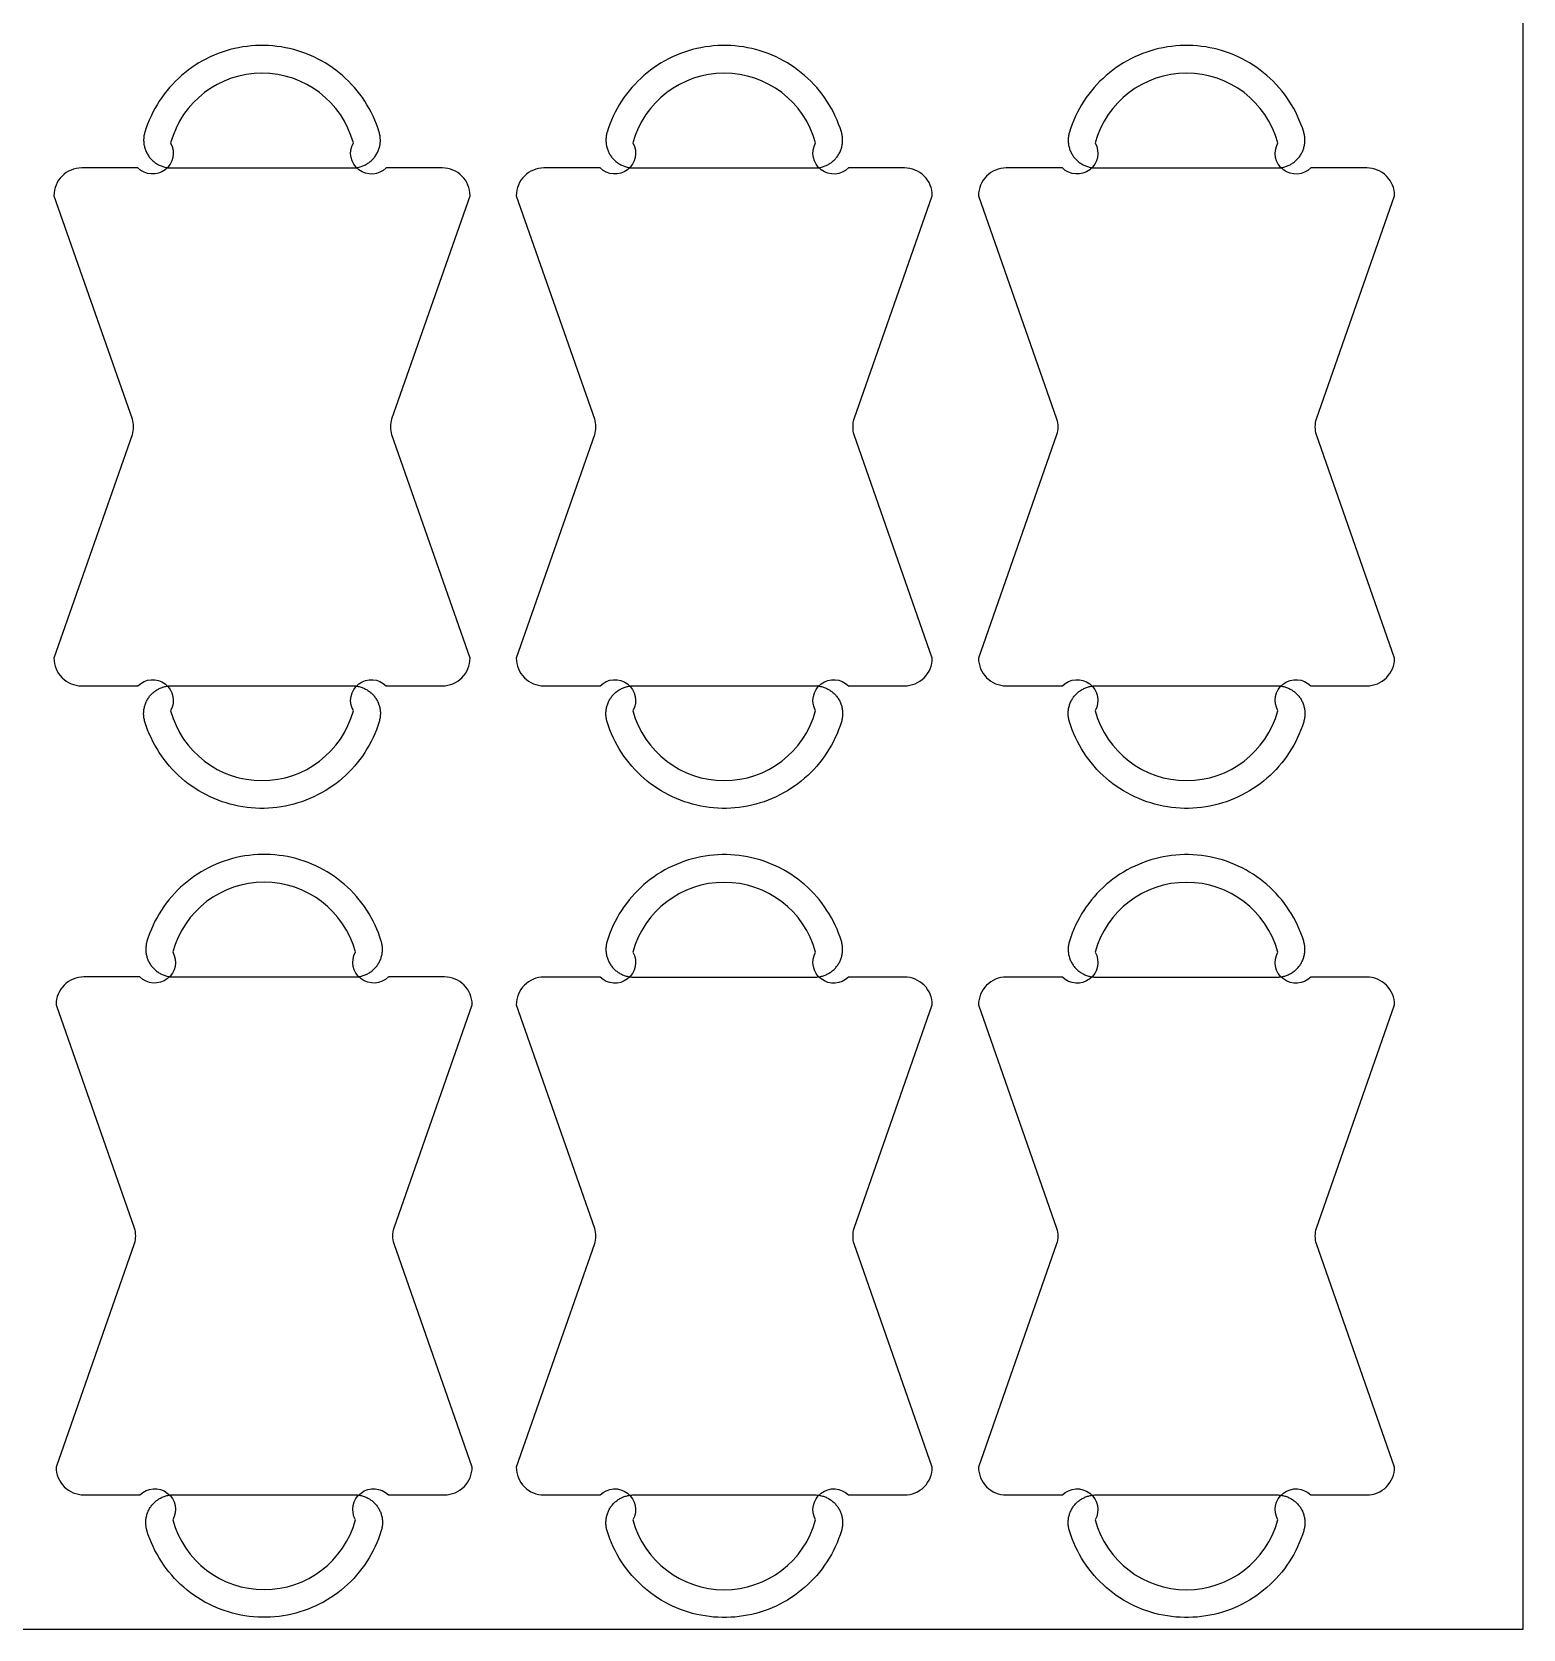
# Model space of a CAD drawing. Extents: x 0 to 2440, y -2 to 1220.
# Drawn here: x 2117.4 to 2440, y 0 to 345.4 of the extents above; entities that cross this region are included whole.
import ezdxf

# ---------------------------------------------------------------- set-up
doc = ezdxf.new("R2010")
doc.units = 0
for name, color, linetype in [('0_SHEET_SPRUCEPLY_2440X122', 1, 'CONTINUOUS'), ('4_ANYTOOL_CUTTHROUGH_OUTSI', 5, 'CONTINUOUS'), ('5_ANYTOOL_HALF_MILL_9MM_IN', 3, 'CONTINUOUS')]:
    doc.layers.add(name, color=color, linetype=linetype)

msp = doc.modelspace()

# ---------------------------------------------------------------- linework, layer by layer
at = {"layer": '0_SHEET_SPRUCEPLY_2440X122'}
msp.add_lwpolyline([(0, 1220), (0, 0), (2440, 0), (2440, 1220)], close=True, dxfattribs=at)
at = {"layer": '4_ANYTOOL_CUTTHROUGH_OUTSI'}
for points in [[(2194.07, 204), (2206.2, 204, 0.414214), (2212.2, 210), (2195.3, 258.28, -0.146089), (2195.3, 261.72), (2212.2, 310, 0.414214), (2206.2, 316), (2194.07, 316, -0.874623), (2186.97, 321.41, 0.763104), (2147.43, 321.41, -0.874623), (2140.34, 316), (2128.2, 316, 0.414214), (2122.2, 310), (2139.1, 261.72, -0.146089), (2139.1, 258.28), (2122.2, 210, 0.414214), (2128.2, 204), (2140.34, 204, -0.874623), (2147.43, 198.59, 0.763104), (2186.97, 198.59, -0.874623)], [(2294.07, 204), (2306.2, 204, 0.414214), (2312.2, 210), (2295.3, 258.28, -0.146089), (2295.3, 261.72), (2312.2, 310, 0.414214), (2306.2, 316), (2294.07, 316, -0.874623), (2286.97, 321.41, 0.763104), (2247.43, 321.41, -0.874623), (2240.34, 316), (2228.2, 316, 0.414214), (2222.2, 310), (2239.1, 261.72, -0.146089), (2239.1, 258.28), (2222.2, 210, 0.414214), (2228.2, 204), (2240.34, 204, -0.874623), (2247.43, 198.59, 0.763104), (2286.97, 198.59, -0.874623)], [(2394.07, 204), (2406.2, 204, 0.414214), (2412.2, 210), (2395.3, 258.28, -0.146089), (2395.3, 261.72), (2412.2, 310, 0.414214), (2406.2, 316), (2394.07, 316, -0.874623), (2386.97, 321.41, 0.763104), (2347.43, 321.41, -0.874623), (2340.34, 316), (2328.2, 316, 0.414214), (2322.2, 310), (2339.1, 261.72, -0.146089), (2339.1, 258.28), (2322.2, 210, 0.414214), (2328.2, 204), (2340.34, 204, -0.874623), (2347.43, 198.59, 0.763104), (2386.97, 198.59, -0.874623)], [(2194.53, 29.03), (2206.66, 29.03, 0.414214), (2212.66, 35.03), (2195.76, 83.32, -0.146089), (2195.76, 86.75), (2212.66, 135.03, 0.414214), (2206.66, 141.03), (2194.53, 141.03, -0.874623), (2187.44, 146.44, 0.763104), (2147.89, 146.44, -0.874623), (2140.8, 141.03), (2128.66, 141.03, 0.414214), (2122.66, 135.03), (2139.56, 86.75, -0.146089), (2139.56, 83.32), (2122.66, 35.03, 0.414214), (2128.66, 29.03), (2140.8, 29.03, -0.874623), (2147.89, 23.62, 0.763104), (2187.44, 23.62, -0.874623)], [(2294.07, 29), (2306.2, 29, 0.414214), (2312.2, 35), (2295.3, 83.28, -0.146089), (2295.3, 86.72), (2312.2, 135, 0.414214), (2306.2, 141), (2294.07, 141, -0.874623), (2286.97, 146.41, 0.763104), (2247.43, 146.41, -0.874623), (2240.34, 141), (2228.2, 141, 0.414214), (2222.2, 135), (2239.1, 86.72, -0.146089), (2239.1, 83.28), (2222.2, 35, 0.414214), (2228.2, 29), (2240.34, 29, -0.874623), (2247.43, 23.59, 0.763104), (2286.97, 23.59, -0.874623)], [(2394.07, 29), (2406.2, 29, 0.414214), (2412.2, 35), (2395.3, 83.28, -0.146089), (2395.3, 86.72), (2412.2, 135, 0.414214), (2406.2, 141), (2394.07, 141, -0.874623), (2386.97, 146.41, 0.763104), (2347.43, 146.41, -0.874623), (2340.34, 141), (2328.2, 141, 0.414214), (2322.2, 135), (2339.1, 86.72, -0.146089), (2339.1, 83.28), (2322.2, 35, 0.414214), (2328.2, 29), (2340.34, 29, -0.874623), (2347.43, 23.59, 0.763104), (2386.97, 23.59, -0.874623)]]:
    msp.add_lwpolyline(points, format="xyb", close=True, dxfattribs=at)
at = {"layer": '5_ANYTOOL_HALF_MILL_9MM_IN'}
for points in [[(2141.86, 323.76), (2141.8, 323.56), (2141.75, 323.36), (2141.71, 323.15), (2141.67, 322.95), (2141.65, 322.74), (2141.62, 322.54), (2141.61, 322.33), (2141.6, 322.12), (2141.6, 321.91), (2141.61, 321.71), (2141.62, 321.5), (2141.64, 321.29), (2141.67, 321.09), (2141.7, 320.88), (2141.75, 320.68), (2141.8, 320.48), (2141.85, 320.28), (2141.91, 320.08), (2141.98, 319.89), (2142.06, 319.69), (2142.14, 319.5), (2142.23, 319.32), (2142.33, 319.13), (2142.43, 318.95), (2142.54, 318.77), (2142.66, 318.6), (2142.78, 318.43), (2142.9, 318.27), (2143.03, 318.11), (2143.17, 317.95), (2143.31, 317.8), (2143.46, 317.65), (2143.61, 317.51), (2143.77, 317.38), (2143.93, 317.25), (2144.1, 317.13), (2144.27, 317.01), (2144.45, 316.9), (2144.62, 316.79), (2144.81, 316.69), (2144.99, 316.6), (2145.18, 316.51), (2145.37, 316.43), (2145.57, 316.36), (2145.76, 316.29), (2145.96, 316.23), (2146.16, 316.18), (2146.36, 316.13), (2146.57, 316.09), (2146.77, 316.06), (2146.98, 316.03), (2147.18, 316.01), (2147.39, 316), (2147.6, 316), (2186.8, 316), (2187.01, 316), (2187.22, 316.01), (2187.43, 316.03), (2187.63, 316.06), (2187.84, 316.09), (2188.04, 316.13), (2188.24, 316.18), (2188.44, 316.23), (2188.64, 316.29), (2188.84, 316.36), (2189.03, 316.43), (2189.22, 316.51), (2189.41, 316.6), (2189.6, 316.69), (2189.78, 316.79), (2189.96, 316.9), (2190.13, 317.01), (2190.3, 317.13), (2190.47, 317.25), (2190.63, 317.38), (2190.79, 317.51), (2190.94, 317.65), (2191.09, 317.8), (2191.23, 317.95), (2191.37, 318.11), (2191.5, 318.27), (2191.63, 318.43), (2191.75, 318.6), (2191.86, 318.77), (2191.97, 318.95), (2192.07, 319.13), (2192.17, 319.32), (2192.26, 319.5), (2192.34, 319.69), (2192.42, 319.89), (2192.49, 320.08), (2192.55, 320.28), (2192.61, 320.48), (2192.66, 320.68), (2192.7, 320.88), (2192.73, 321.09), (2192.76, 321.29), (2192.78, 321.5), (2192.8, 321.71), (2192.8, 321.91), (2192.8, 322.12), (2192.79, 322.33), (2192.78, 322.54), (2192.76, 322.74), (2192.73, 322.95), (2192.69, 323.15), (2192.65, 323.36), (2192.6, 323.56), (2192.54, 323.76), (2192.26, 324.64), (2191.94, 325.5), (2191.59, 326.36), (2191.22, 327.21), (2190.81, 328.04), (2190.38, 328.85), (2189.91, 329.65), (2189.42, 330.44), (2188.91, 331.21), (2188.36, 331.95), (2187.79, 332.68), (2187.2, 333.39), (2186.58, 334.08), (2185.94, 334.74), (2185.27, 335.38), (2184.58, 336), (2183.87, 336.6), (2183.15, 337.17), (2182.4, 337.71), (2181.63, 338.23), (2180.85, 338.72), (2180.05, 339.18), (2179.23, 339.61), (2178.4, 340.02), (2177.55, 340.39), (2176.7, 340.74), (2175.83, 341.06), (2174.95, 341.34), (2174.06, 341.6), (2173.16, 341.82), (2172.26, 342.01), (2171.35, 342.17), (2170.43, 342.3), (2169.51, 342.4), (2168.59, 342.46), (2167.66, 342.5), (2166.74, 342.5), (2165.81, 342.46), (2164.89, 342.4), (2163.97, 342.3), (2163.06, 342.17), (2162.15, 342.01), (2161.24, 341.82), (2160.34, 341.6), (2159.46, 341.34), (2158.58, 341.06), (2157.71, 340.74), (2156.85, 340.39), (2156, 340.02), (2155.17, 339.61), (2154.36, 339.18), (2153.56, 338.72), (2152.77, 338.23), (2152.01, 337.71), (2151.26, 337.17), (2150.53, 336.6), (2149.82, 336), (2149.13, 335.38), (2148.47, 334.74), (2147.82, 334.08), (2147.21, 333.39), (2146.61, 332.68), (2146.04, 331.95), (2145.5, 331.21), (2144.98, 330.44), (2144.49, 329.65), (2144.03, 328.85), (2143.59, 328.04), (2143.19, 327.21), (2142.81, 326.36), (2142.46, 325.5), (2142.15, 324.64)], [(2241.86, 323.76), (2241.8, 323.56), (2241.75, 323.36), (2241.71, 323.15), (2241.67, 322.95), (2241.65, 322.74), (2241.62, 322.54), (2241.61, 322.33), (2241.6, 322.12), (2241.6, 321.91), (2241.61, 321.71), (2241.62, 321.5), (2241.64, 321.29), (2241.67, 321.09), (2241.7, 320.88), (2241.75, 320.68), (2241.8, 320.48), (2241.85, 320.28), (2241.91, 320.08), (2241.98, 319.89), (2242.06, 319.69), (2242.14, 319.5), (2242.23, 319.32), (2242.33, 319.13), (2242.43, 318.95), (2242.54, 318.77), (2242.66, 318.6), (2242.78, 318.43), (2242.9, 318.27), (2243.03, 318.11), (2243.17, 317.95), (2243.31, 317.8), (2243.46, 317.65), (2243.61, 317.51), (2243.77, 317.38), (2243.93, 317.25), (2244.1, 317.13), (2244.27, 317.01), (2244.45, 316.9), (2244.62, 316.79), (2244.81, 316.69), (2244.99, 316.6), (2245.18, 316.51), (2245.37, 316.43), (2245.57, 316.36), (2245.76, 316.29), (2245.96, 316.23), (2246.16, 316.18), (2246.36, 316.13), (2246.57, 316.09), (2246.77, 316.06), (2246.98, 316.03), (2247.18, 316.01), (2247.39, 316), (2247.6, 316), (2286.8, 316), (2287.01, 316), (2287.22, 316.01), (2287.43, 316.03), (2287.63, 316.06), (2287.84, 316.09), (2288.04, 316.13), (2288.24, 316.18), (2288.44, 316.23), (2288.64, 316.29), (2288.84, 316.36), (2289.03, 316.43), (2289.22, 316.51), (2289.41, 316.6), (2289.6, 316.69), (2289.78, 316.79), (2289.96, 316.9), (2290.13, 317.01), (2290.3, 317.13), (2290.47, 317.25), (2290.63, 317.38), (2290.79, 317.51), (2290.94, 317.65), (2291.09, 317.8), (2291.23, 317.95), (2291.37, 318.11), (2291.5, 318.27), (2291.63, 318.43), (2291.75, 318.6), (2291.86, 318.77), (2291.97, 318.95), (2292.07, 319.13), (2292.17, 319.32), (2292.26, 319.5), (2292.34, 319.69), (2292.42, 319.89), (2292.49, 320.08), (2292.55, 320.28), (2292.61, 320.48), (2292.66, 320.68), (2292.7, 320.88), (2292.73, 321.09), (2292.76, 321.29), (2292.78, 321.5), (2292.8, 321.71), (2292.8, 321.91), (2292.8, 322.12), (2292.79, 322.33), (2292.78, 322.54), (2292.76, 322.74), (2292.73, 322.95), (2292.69, 323.15), (2292.65, 323.36), (2292.6, 323.56), (2292.54, 323.76), (2292.26, 324.64), (2291.94, 325.5), (2291.59, 326.36), (2291.22, 327.21), (2290.81, 328.04), (2290.38, 328.85), (2289.91, 329.65), (2289.42, 330.44), (2288.91, 331.21), (2288.36, 331.95), (2287.79, 332.68), (2287.2, 333.39), (2286.58, 334.08), (2285.94, 334.74), (2285.27, 335.38), (2284.58, 336), (2283.87, 336.6), (2283.15, 337.17), (2282.4, 337.71), (2281.63, 338.23), (2280.85, 338.72), (2280.05, 339.18), (2279.23, 339.61), (2278.4, 340.02), (2277.55, 340.39), (2276.7, 340.74), (2275.83, 341.06), (2274.95, 341.34), (2274.06, 341.6), (2273.16, 341.82), (2272.26, 342.01), (2271.35, 342.17), (2270.43, 342.3), (2269.51, 342.4), (2268.59, 342.46), (2267.66, 342.5), (2266.74, 342.5), (2265.81, 342.46), (2264.89, 342.4), (2263.97, 342.3), (2263.06, 342.17), (2262.15, 342.01), (2261.24, 341.82), (2260.34, 341.6), (2259.46, 341.34), (2258.58, 341.06), (2257.71, 340.74), (2256.85, 340.39), (2256, 340.02), (2255.17, 339.61), (2254.36, 339.18), (2253.56, 338.72), (2252.77, 338.23), (2252.01, 337.71), (2251.26, 337.17), (2250.53, 336.6), (2249.82, 336), (2249.13, 335.38), (2248.47, 334.74), (2247.82, 334.08), (2247.21, 333.39), (2246.61, 332.68), (2246.04, 331.95), (2245.5, 331.21), (2244.98, 330.44), (2244.49, 329.65), (2244.03, 328.85), (2243.59, 328.04), (2243.19, 327.21), (2242.81, 326.36), (2242.46, 325.5), (2242.15, 324.64)], [(2341.86, 323.76), (2341.8, 323.56), (2341.75, 323.36), (2341.71, 323.15), (2341.67, 322.95), (2341.65, 322.74), (2341.62, 322.54), (2341.61, 322.33), (2341.6, 322.12), (2341.6, 321.91), (2341.61, 321.71), (2341.62, 321.5), (2341.64, 321.29), (2341.67, 321.09), (2341.7, 320.88), (2341.75, 320.68), (2341.8, 320.48), (2341.85, 320.28), (2341.91, 320.08), (2341.98, 319.89), (2342.06, 319.69), (2342.14, 319.5), (2342.23, 319.32), (2342.33, 319.13), (2342.43, 318.95), (2342.54, 318.77), (2342.66, 318.6), (2342.78, 318.43), (2342.9, 318.27), (2343.03, 318.11), (2343.17, 317.95), (2343.31, 317.8), (2343.46, 317.65), (2343.61, 317.51), (2343.77, 317.38), (2343.93, 317.25), (2344.1, 317.13), (2344.27, 317.01), (2344.45, 316.9), (2344.62, 316.79), (2344.81, 316.69), (2344.99, 316.6), (2345.18, 316.51), (2345.37, 316.43), (2345.57, 316.36), (2345.76, 316.29), (2345.96, 316.23), (2346.16, 316.18), (2346.36, 316.13), (2346.57, 316.09), (2346.77, 316.06), (2346.98, 316.03), (2347.18, 316.01), (2347.39, 316), (2347.6, 316), (2386.8, 316), (2387.01, 316), (2387.22, 316.01), (2387.43, 316.03), (2387.63, 316.06), (2387.84, 316.09), (2388.04, 316.13), (2388.24, 316.18), (2388.44, 316.23), (2388.64, 316.29), (2388.84, 316.36), (2389.03, 316.43), (2389.22, 316.51), (2389.41, 316.6), (2389.6, 316.69), (2389.78, 316.79), (2389.96, 316.9), (2390.13, 317.01), (2390.3, 317.13), (2390.47, 317.25), (2390.63, 317.38), (2390.79, 317.51), (2390.94, 317.65), (2391.09, 317.8), (2391.23, 317.95), (2391.37, 318.11), (2391.5, 318.27), (2391.63, 318.43), (2391.75, 318.6), (2391.86, 318.77), (2391.97, 318.95), (2392.07, 319.13), (2392.17, 319.32), (2392.26, 319.5), (2392.34, 319.69), (2392.42, 319.89), (2392.49, 320.08), (2392.55, 320.28), (2392.61, 320.48), (2392.66, 320.68), (2392.7, 320.88), (2392.73, 321.09), (2392.76, 321.29), (2392.78, 321.5), (2392.8, 321.71), (2392.8, 321.91), (2392.8, 322.12), (2392.79, 322.33), (2392.78, 322.54), (2392.76, 322.74), (2392.73, 322.95), (2392.69, 323.15), (2392.65, 323.36), (2392.6, 323.56), (2392.54, 323.76), (2392.26, 324.64), (2391.94, 325.5), (2391.59, 326.36), (2391.22, 327.21), (2390.81, 328.04), (2390.38, 328.85), (2389.91, 329.65), (2389.42, 330.44), (2388.91, 331.21), (2388.36, 331.95), (2387.79, 332.68), (2387.2, 333.39), (2386.58, 334.08), (2385.94, 334.74), (2385.27, 335.38), (2384.58, 336), (2383.87, 336.6), (2383.15, 337.17), (2382.4, 337.71), (2381.63, 338.23), (2380.85, 338.72), (2380.05, 339.18), (2379.23, 339.61), (2378.4, 340.02), (2377.55, 340.39), (2376.7, 340.74), (2375.83, 341.06), (2374.95, 341.34), (2374.06, 341.6), (2373.16, 341.82), (2372.26, 342.01), (2371.35, 342.17), (2370.43, 342.3), (2369.51, 342.4), (2368.59, 342.46), (2367.66, 342.5), (2366.74, 342.5), (2365.81, 342.46), (2364.89, 342.4), (2363.97, 342.3), (2363.06, 342.17), (2362.15, 342.01), (2361.24, 341.82), (2360.34, 341.6), (2359.46, 341.34), (2358.58, 341.06), (2357.71, 340.74), (2356.85, 340.39), (2356, 340.02), (2355.17, 339.61), (2354.36, 339.18), (2353.56, 338.72), (2352.77, 338.23), (2352.01, 337.71), (2351.26, 337.17), (2350.53, 336.6), (2349.82, 336), (2349.13, 335.38), (2348.47, 334.74), (2347.82, 334.08), (2347.21, 333.39), (2346.61, 332.68), (2346.04, 331.95), (2345.5, 331.21), (2344.98, 330.44), (2344.49, 329.65), (2344.03, 328.85), (2343.59, 328.04), (2343.19, 327.21), (2342.81, 326.36), (2342.46, 325.5), (2342.15, 324.64)], [(2141.86, 196.24), (2141.8, 196.44), (2141.75, 196.64), (2141.71, 196.85), (2141.67, 197.05), (2141.65, 197.26), (2141.62, 197.46), (2141.61, 197.67), (2141.6, 197.88), (2141.6, 198.09), (2141.61, 198.29), (2141.62, 198.5), (2141.64, 198.71), (2141.67, 198.91), (2141.7, 199.12), (2141.75, 199.32), (2141.8, 199.52), (2141.85, 199.72), (2141.91, 199.92), (2141.98, 200.11), (2142.06, 200.31), (2142.14, 200.5), (2142.23, 200.68), (2142.33, 200.87), (2142.43, 201.05), (2142.54, 201.23), (2142.66, 201.4), (2142.78, 201.57), (2142.9, 201.73), (2143.03, 201.89), (2143.17, 202.05), (2143.31, 202.2), (2143.46, 202.35), (2143.61, 202.49), (2143.77, 202.62), (2143.93, 202.75), (2144.1, 202.87), (2144.27, 202.99), (2144.45, 203.1), (2144.62, 203.21), (2144.81, 203.31), (2144.99, 203.4), (2145.18, 203.49), (2145.37, 203.57), (2145.57, 203.64), (2145.76, 203.71), (2145.96, 203.77), (2146.16, 203.82), (2146.36, 203.87), (2146.57, 203.91), (2146.77, 203.94), (2146.98, 203.97), (2147.18, 203.99), (2147.39, 204), (2147.6, 204), (2186.8, 204), (2187.01, 204), (2187.22, 203.99), (2187.43, 203.97), (2187.63, 203.94), (2187.84, 203.91), (2188.04, 203.87), (2188.24, 203.82), (2188.44, 203.77), (2188.64, 203.71), (2188.84, 203.64), (2189.03, 203.57), (2189.22, 203.49), (2189.41, 203.4), (2189.6, 203.31), (2189.78, 203.21), (2189.96, 203.1), (2190.13, 202.99), (2190.3, 202.87), (2190.47, 202.75), (2190.63, 202.62), (2190.79, 202.49), (2190.94, 202.35), (2191.09, 202.2), (2191.23, 202.05), (2191.37, 201.89), (2191.5, 201.73), (2191.63, 201.57), (2191.75, 201.4), (2191.86, 201.23), (2191.97, 201.05), (2192.07, 200.87), (2192.17, 200.68), (2192.26, 200.5), (2192.34, 200.31), (2192.42, 200.11), (2192.49, 199.92), (2192.55, 199.72), (2192.61, 199.52), (2192.66, 199.32), (2192.7, 199.12), (2192.73, 198.91), (2192.76, 198.71), (2192.78, 198.5), (2192.8, 198.29), (2192.8, 198.09), (2192.8, 197.88), (2192.79, 197.67), (2192.78, 197.46), (2192.76, 197.26), (2192.73, 197.05), (2192.69, 196.85), (2192.65, 196.64), (2192.6, 196.44), (2192.54, 196.24), (2192.26, 195.36), (2191.94, 194.5), (2191.59, 193.64), (2191.22, 192.79), (2190.81, 191.96), (2190.38, 191.15), (2189.91, 190.35), (2189.42, 189.56), (2188.91, 188.79), (2188.36, 188.05), (2187.79, 187.32), (2187.2, 186.61), (2186.58, 185.92), (2185.94, 185.26), (2185.27, 184.62), (2184.58, 184), (2183.87, 183.4), (2183.15, 182.83), (2182.4, 182.29), (2181.63, 181.77), (2180.85, 181.28), (2180.05, 180.82), (2179.23, 180.39), (2178.4, 179.98), (2177.55, 179.61), (2176.7, 179.26), (2175.83, 178.94), (2174.95, 178.66), (2174.06, 178.4), (2173.16, 178.18), (2172.26, 177.99), (2171.35, 177.83), (2170.43, 177.7), (2169.51, 177.6), (2168.59, 177.54), (2167.66, 177.5), (2166.74, 177.5), (2165.81, 177.54), (2164.89, 177.6), (2163.97, 177.7), (2163.06, 177.83), (2162.15, 177.99), (2161.24, 178.18), (2160.34, 178.4), (2159.46, 178.66), (2158.58, 178.94), (2157.71, 179.26), (2156.85, 179.61), (2156, 179.98), (2155.17, 180.39), (2154.36, 180.82), (2153.56, 181.28), (2152.77, 181.77), (2152.01, 182.29), (2151.26, 182.83), (2150.53, 183.4), (2149.82, 184), (2149.13, 184.62), (2148.47, 185.26), (2147.82, 185.92), (2147.21, 186.61), (2146.61, 187.32), (2146.04, 188.05), (2145.5, 188.79), (2144.98, 189.56), (2144.49, 190.35), (2144.03, 191.15), (2143.59, 191.96), (2143.19, 192.79), (2142.81, 193.64), (2142.46, 194.5), (2142.15, 195.36)], [(2241.86, 196.24), (2241.8, 196.44), (2241.75, 196.64), (2241.71, 196.85), (2241.67, 197.05), (2241.65, 197.26), (2241.62, 197.46), (2241.61, 197.67), (2241.6, 197.88), (2241.6, 198.09), (2241.61, 198.29), (2241.62, 198.5), (2241.64, 198.71), (2241.67, 198.91), (2241.7, 199.12), (2241.75, 199.32), (2241.8, 199.52), (2241.85, 199.72), (2241.91, 199.92), (2241.98, 200.11), (2242.06, 200.31), (2242.14, 200.5), (2242.23, 200.68), (2242.33, 200.87), (2242.43, 201.05), (2242.54, 201.23), (2242.66, 201.4), (2242.78, 201.57), (2242.9, 201.73), (2243.03, 201.89), (2243.17, 202.05), (2243.31, 202.2), (2243.46, 202.35), (2243.61, 202.49), (2243.77, 202.62), (2243.93, 202.75), (2244.1, 202.87), (2244.27, 202.99), (2244.45, 203.1), (2244.62, 203.21), (2244.81, 203.31), (2244.99, 203.4), (2245.18, 203.49), (2245.37, 203.57), (2245.57, 203.64), (2245.76, 203.71), (2245.96, 203.77), (2246.16, 203.82), (2246.36, 203.87), (2246.57, 203.91), (2246.77, 203.94), (2246.98, 203.97), (2247.18, 203.99), (2247.39, 204), (2247.6, 204), (2286.8, 204), (2287.01, 204), (2287.22, 203.99), (2287.43, 203.97), (2287.63, 203.94), (2287.84, 203.91), (2288.04, 203.87), (2288.24, 203.82), (2288.44, 203.77), (2288.64, 203.71), (2288.84, 203.64), (2289.03, 203.57), (2289.22, 203.49), (2289.41, 203.4), (2289.6, 203.31), (2289.78, 203.21), (2289.96, 203.1), (2290.13, 202.99), (2290.3, 202.87), (2290.47, 202.75), (2290.63, 202.62), (2290.79, 202.49), (2290.94, 202.35), (2291.09, 202.2), (2291.23, 202.05), (2291.37, 201.89), (2291.5, 201.73), (2291.63, 201.57), (2291.75, 201.4), (2291.86, 201.23), (2291.97, 201.05), (2292.07, 200.87), (2292.17, 200.68), (2292.26, 200.5), (2292.34, 200.31), (2292.42, 200.11), (2292.49, 199.92), (2292.55, 199.72), (2292.61, 199.52), (2292.66, 199.32), (2292.7, 199.12), (2292.73, 198.91), (2292.76, 198.71), (2292.78, 198.5), (2292.8, 198.29), (2292.8, 198.09), (2292.8, 197.88), (2292.79, 197.67), (2292.78, 197.46), (2292.76, 197.26), (2292.73, 197.05), (2292.69, 196.85), (2292.65, 196.64), (2292.6, 196.44), (2292.54, 196.24), (2292.26, 195.36), (2291.94, 194.5), (2291.59, 193.64), (2291.22, 192.79), (2290.81, 191.96), (2290.38, 191.15), (2289.91, 190.35), (2289.42, 189.56), (2288.91, 188.79), (2288.36, 188.05), (2287.79, 187.32), (2287.2, 186.61), (2286.58, 185.92), (2285.94, 185.26), (2285.27, 184.62), (2284.58, 184), (2283.87, 183.4), (2283.15, 182.83), (2282.4, 182.29), (2281.63, 181.77), (2280.85, 181.28), (2280.05, 180.82), (2279.23, 180.39), (2278.4, 179.98), (2277.55, 179.61), (2276.7, 179.26), (2275.83, 178.94), (2274.95, 178.66), (2274.06, 178.4), (2273.16, 178.18), (2272.26, 177.99), (2271.35, 177.83), (2270.43, 177.7), (2269.51, 177.6), (2268.59, 177.54), (2267.66, 177.5), (2266.74, 177.5), (2265.81, 177.54), (2264.89, 177.6), (2263.97, 177.7), (2263.06, 177.83), (2262.15, 177.99), (2261.24, 178.18), (2260.34, 178.4), (2259.46, 178.66), (2258.58, 178.94), (2257.71, 179.26), (2256.85, 179.61), (2256, 179.98), (2255.17, 180.39), (2254.36, 180.82), (2253.56, 181.28), (2252.77, 181.77), (2252.01, 182.29), (2251.26, 182.83), (2250.53, 183.4), (2249.82, 184), (2249.13, 184.62), (2248.47, 185.26), (2247.82, 185.92), (2247.21, 186.61), (2246.61, 187.32), (2246.04, 188.05), (2245.5, 188.79), (2244.98, 189.56), (2244.49, 190.35), (2244.03, 191.15), (2243.59, 191.96), (2243.19, 192.79), (2242.81, 193.64), (2242.46, 194.5), (2242.15, 195.36)], [(2341.86, 196.24), (2341.8, 196.44), (2341.75, 196.64), (2341.71, 196.85), (2341.67, 197.05), (2341.65, 197.26), (2341.62, 197.46), (2341.61, 197.67), (2341.6, 197.88), (2341.6, 198.09), (2341.61, 198.29), (2341.62, 198.5), (2341.64, 198.71), (2341.67, 198.91), (2341.7, 199.12), (2341.75, 199.32), (2341.8, 199.52), (2341.85, 199.72), (2341.91, 199.92), (2341.98, 200.11), (2342.06, 200.31), (2342.14, 200.5), (2342.23, 200.68), (2342.33, 200.87), (2342.43, 201.05), (2342.54, 201.23), (2342.66, 201.4), (2342.78, 201.57), (2342.9, 201.73), (2343.03, 201.89), (2343.17, 202.05), (2343.31, 202.2), (2343.46, 202.35), (2343.61, 202.49), (2343.77, 202.62), (2343.93, 202.75), (2344.1, 202.87), (2344.27, 202.99), (2344.45, 203.1), (2344.62, 203.21), (2344.81, 203.31), (2344.99, 203.4), (2345.18, 203.49), (2345.37, 203.57), (2345.57, 203.64), (2345.76, 203.71), (2345.96, 203.77), (2346.16, 203.82), (2346.36, 203.87), (2346.57, 203.91), (2346.77, 203.94), (2346.98, 203.97), (2347.18, 203.99), (2347.39, 204), (2347.6, 204), (2386.8, 204), (2387.01, 204), (2387.22, 203.99), (2387.43, 203.97), (2387.63, 203.94), (2387.84, 203.91), (2388.04, 203.87), (2388.24, 203.82), (2388.44, 203.77), (2388.64, 203.71), (2388.84, 203.64), (2389.03, 203.57), (2389.22, 203.49), (2389.41, 203.4), (2389.6, 203.31), (2389.78, 203.21), (2389.96, 203.1), (2390.13, 202.99), (2390.3, 202.87), (2390.47, 202.75), (2390.63, 202.62), (2390.79, 202.49), (2390.94, 202.35), (2391.09, 202.2), (2391.23, 202.05), (2391.37, 201.89), (2391.5, 201.73), (2391.63, 201.57), (2391.75, 201.4), (2391.86, 201.23), (2391.97, 201.05), (2392.07, 200.87), (2392.17, 200.68), (2392.26, 200.5), (2392.34, 200.31), (2392.42, 200.11), (2392.49, 199.92), (2392.55, 199.72), (2392.61, 199.52), (2392.66, 199.32), (2392.7, 199.12), (2392.73, 198.91), (2392.76, 198.71), (2392.78, 198.5), (2392.8, 198.29), (2392.8, 198.09), (2392.8, 197.88), (2392.79, 197.67), (2392.78, 197.46), (2392.76, 197.26), (2392.73, 197.05), (2392.69, 196.85), (2392.65, 196.64), (2392.6, 196.44), (2392.54, 196.24), (2392.26, 195.36), (2391.94, 194.5), (2391.59, 193.64), (2391.22, 192.79), (2390.81, 191.96), (2390.38, 191.15), (2389.91, 190.35), (2389.42, 189.56), (2388.91, 188.79), (2388.36, 188.05), (2387.79, 187.32), (2387.2, 186.61), (2386.58, 185.92), (2385.94, 185.26), (2385.27, 184.62), (2384.58, 184), (2383.87, 183.4), (2383.15, 182.83), (2382.4, 182.29), (2381.63, 181.77), (2380.85, 181.28), (2380.05, 180.82), (2379.23, 180.39), (2378.4, 179.98), (2377.55, 179.61), (2376.7, 179.26), (2375.83, 178.94), (2374.95, 178.66), (2374.06, 178.4), (2373.16, 178.18), (2372.26, 177.99), (2371.35, 177.83), (2370.43, 177.7), (2369.51, 177.6), (2368.59, 177.54), (2367.66, 177.5), (2366.74, 177.5), (2365.81, 177.54), (2364.89, 177.6), (2363.97, 177.7), (2363.06, 177.83), (2362.15, 177.99), (2361.24, 178.18), (2360.34, 178.4), (2359.46, 178.66), (2358.58, 178.94), (2357.71, 179.26), (2356.85, 179.61), (2356, 179.98), (2355.17, 180.39), (2354.36, 180.82), (2353.56, 181.28), (2352.77, 181.77), (2352.01, 182.29), (2351.26, 182.83), (2350.53, 183.4), (2349.82, 184), (2349.13, 184.62), (2348.47, 185.26), (2347.82, 185.92), (2347.21, 186.61), (2346.61, 187.32), (2346.04, 188.05), (2345.5, 188.79), (2344.98, 189.56), (2344.49, 190.35), (2344.03, 191.15), (2343.59, 191.96), (2343.19, 192.79), (2342.81, 193.64), (2342.46, 194.5), (2342.15, 195.36)], [(2142.32, 148.79), (2142.27, 148.59), (2142.22, 148.39), (2142.17, 148.18), (2142.14, 147.98), (2142.11, 147.77), (2142.08, 147.57), (2142.07, 147.36), (2142.06, 147.15), (2142.06, 146.95), (2142.07, 146.74), (2142.08, 146.53), (2142.1, 146.33), (2142.13, 146.12), (2142.17, 145.92), (2142.21, 145.71), (2142.26, 145.51), (2142.31, 145.31), (2142.38, 145.11), (2142.45, 144.92), (2142.52, 144.72), (2142.61, 144.53), (2142.69, 144.35), (2142.79, 144.16), (2142.89, 143.98), (2143, 143.81), (2143.12, 143.63), (2143.24, 143.46), (2143.36, 143.3), (2143.49, 143.14), (2143.63, 142.98), (2143.77, 142.83), (2143.92, 142.69), (2144.08, 142.55), (2144.23, 142.41), (2144.4, 142.28), (2144.56, 142.16), (2144.73, 142.04), (2144.91, 141.93), (2145.09, 141.82), (2145.27, 141.72), (2145.45, 141.63), (2145.64, 141.54), (2145.83, 141.46), (2146.03, 141.39), (2146.22, 141.32), (2146.42, 141.26), (2146.62, 141.21), (2146.82, 141.16), (2147.03, 141.12), (2147.23, 141.09), (2147.44, 141.06), (2147.65, 141.05), (2147.85, 141.04), (2148.06, 141.03), (2187.27, 141.03), (2187.47, 141.04), (2187.68, 141.05), (2187.89, 141.06), (2188.09, 141.09), (2188.3, 141.12), (2188.5, 141.16), (2188.7, 141.21), (2188.9, 141.26), (2189.1, 141.32), (2189.3, 141.39), (2189.49, 141.46), (2189.68, 141.54), (2189.87, 141.63), (2190.06, 141.72), (2190.24, 141.82), (2190.42, 141.93), (2190.59, 142.04), (2190.76, 142.16), (2190.93, 142.28), (2191.09, 142.41), (2191.25, 142.55), (2191.4, 142.69), (2191.55, 142.83), (2191.69, 142.98), (2191.83, 143.14), (2191.96, 143.3), (2192.09, 143.46), (2192.21, 143.63), (2192.32, 143.81), (2192.43, 143.98), (2192.53, 144.16), (2192.63, 144.35), (2192.72, 144.53), (2192.8, 144.72), (2192.88, 144.92), (2192.95, 145.11), (2193.01, 145.31), (2193.07, 145.51), (2193.12, 145.71), (2193.16, 145.92), (2193.2, 146.12), (2193.22, 146.33), (2193.24, 146.53), (2193.26, 146.74), (2193.26, 146.95), (2193.26, 147.15), (2193.26, 147.36), (2193.24, 147.57), (2193.22, 147.77), (2193.19, 147.98), (2193.15, 148.18), (2193.11, 148.39), (2193.06, 148.59), (2193, 148.79), (2192.72, 149.67), (2192.4, 150.54), (2192.05, 151.39), (2191.68, 152.24), (2191.27, 153.07), (2190.84, 153.89), (2190.37, 154.69), (2189.88, 155.47), (2189.37, 156.24), (2188.82, 156.99), (2188.25, 157.71), (2187.66, 158.42), (2187.04, 159.11), (2186.4, 159.77), (2185.73, 160.42), (2185.04, 161.04), (2184.34, 161.63), (2183.61, 162.2), (2182.86, 162.74), (2182.09, 163.26), (2181.31, 163.75), (2180.51, 164.21), (2179.69, 164.65), (2178.86, 165.05), (2178.01, 165.43), (2177.16, 165.77), (2176.29, 166.09), (2175.41, 166.37), (2174.52, 166.63), (2173.62, 166.85), (2172.72, 167.05), (2171.81, 167.21), (2170.89, 167.33), (2169.97, 167.43), (2169.05, 167.5), (2168.13, 167.53), (2167.2, 167.53), (2166.28, 167.5), (2165.35, 167.43), (2164.43, 167.33), (2163.52, 167.21), (2162.61, 167.05), (2161.7, 166.85), (2160.81, 166.63), (2159.92, 166.37), (2159.04, 166.09), (2158.17, 165.77), (2157.31, 165.43), (2156.47, 165.05), (2155.63, 164.65), (2154.82, 164.21), (2154.02, 163.75), (2153.23, 163.26), (2152.47, 162.74), (2151.72, 162.2), (2150.99, 161.63), (2150.28, 161.04), (2149.59, 160.42), (2148.93, 159.77), (2148.29, 159.11), (2147.67, 158.42), (2147.07, 157.71), (2146.5, 156.99), (2145.96, 156.24), (2145.44, 155.47), (2144.95, 154.69), (2144.49, 153.89), (2144.05, 153.07), (2143.65, 152.24), (2143.27, 151.39), (2142.93, 150.54), (2142.61, 149.67)], [(2241.86, 148.76), (2241.8, 148.56), (2241.75, 148.36), (2241.71, 148.15), (2241.67, 147.95), (2241.65, 147.74), (2241.62, 147.54), (2241.61, 147.33), (2241.6, 147.12), (2241.6, 146.91), (2241.61, 146.71), (2241.62, 146.5), (2241.64, 146.29), (2241.67, 146.09), (2241.7, 145.88), (2241.75, 145.68), (2241.8, 145.48), (2241.85, 145.28), (2241.91, 145.08), (2241.98, 144.89), (2242.06, 144.69), (2242.14, 144.5), (2242.23, 144.32), (2242.33, 144.13), (2242.43, 143.95), (2242.54, 143.77), (2242.66, 143.6), (2242.78, 143.43), (2242.9, 143.27), (2243.03, 143.11), (2243.17, 142.95), (2243.31, 142.8), (2243.46, 142.65), (2243.61, 142.51), (2243.77, 142.38), (2243.93, 142.25), (2244.1, 142.13), (2244.27, 142.01), (2244.45, 141.9), (2244.62, 141.79), (2244.81, 141.69), (2244.99, 141.6), (2245.18, 141.51), (2245.37, 141.43), (2245.57, 141.36), (2245.76, 141.29), (2245.96, 141.23), (2246.16, 141.18), (2246.36, 141.13), (2246.57, 141.09), (2246.77, 141.06), (2246.98, 141.03), (2247.18, 141.01), (2247.39, 141), (2247.6, 141), (2286.8, 141), (2287.01, 141), (2287.22, 141.01), (2287.43, 141.03), (2287.63, 141.06), (2287.84, 141.09), (2288.04, 141.13), (2288.24, 141.18), (2288.44, 141.23), (2288.64, 141.29), (2288.84, 141.36), (2289.03, 141.43), (2289.22, 141.51), (2289.41, 141.6), (2289.6, 141.69), (2289.78, 141.79), (2289.96, 141.9), (2290.13, 142.01), (2290.3, 142.13), (2290.47, 142.25), (2290.63, 142.38), (2290.79, 142.51), (2290.94, 142.65), (2291.09, 142.8), (2291.23, 142.95), (2291.37, 143.11), (2291.5, 143.27), (2291.63, 143.43), (2291.75, 143.6), (2291.86, 143.77), (2291.97, 143.95), (2292.07, 144.13), (2292.17, 144.32), (2292.26, 144.5), (2292.34, 144.69), (2292.42, 144.89), (2292.49, 145.08), (2292.55, 145.28), (2292.61, 145.48), (2292.66, 145.68), (2292.7, 145.88), (2292.73, 146.09), (2292.76, 146.29), (2292.78, 146.5), (2292.8, 146.71), (2292.8, 146.91), (2292.8, 147.12), (2292.79, 147.33), (2292.78, 147.54), (2292.76, 147.74), (2292.73, 147.95), (2292.69, 148.15), (2292.65, 148.36), (2292.6, 148.56), (2292.54, 148.76), (2292.26, 149.64), (2291.94, 150.5), (2291.59, 151.36), (2291.22, 152.21), (2290.81, 153.04), (2290.38, 153.85), (2289.91, 154.65), (2289.42, 155.44), (2288.91, 156.21), (2288.36, 156.95), (2287.79, 157.68), (2287.2, 158.39), (2286.58, 159.08), (2285.94, 159.74), (2285.27, 160.38), (2284.58, 161), (2283.87, 161.6), (2283.15, 162.17), (2282.4, 162.71), (2281.63, 163.23), (2280.85, 163.72), (2280.05, 164.18), (2279.23, 164.61), (2278.4, 165.02), (2277.55, 165.39), (2276.7, 165.74), (2275.83, 166.06), (2274.95, 166.34), (2274.06, 166.6), (2273.16, 166.82), (2272.26, 167.01), (2271.35, 167.17), (2270.43, 167.3), (2269.51, 167.4), (2268.59, 167.46), (2267.66, 167.5), (2266.74, 167.5), (2265.81, 167.46), (2264.89, 167.4), (2263.97, 167.3), (2263.06, 167.17), (2262.15, 167.01), (2261.24, 166.82), (2260.34, 166.6), (2259.46, 166.34), (2258.58, 166.06), (2257.71, 165.74), (2256.85, 165.39), (2256, 165.02), (2255.17, 164.61), (2254.36, 164.18), (2253.56, 163.72), (2252.77, 163.23), (2252.01, 162.71), (2251.26, 162.17), (2250.53, 161.6), (2249.82, 161), (2249.13, 160.38), (2248.47, 159.74), (2247.82, 159.08), (2247.21, 158.39), (2246.61, 157.68), (2246.04, 156.95), (2245.5, 156.21), (2244.98, 155.44), (2244.49, 154.65), (2244.03, 153.85), (2243.59, 153.04), (2243.19, 152.21), (2242.81, 151.36), (2242.46, 150.5), (2242.15, 149.64)], [(2341.86, 148.76), (2341.8, 148.56), (2341.75, 148.36), (2341.71, 148.15), (2341.67, 147.95), (2341.65, 147.74), (2341.62, 147.54), (2341.61, 147.33), (2341.6, 147.12), (2341.6, 146.91), (2341.61, 146.71), (2341.62, 146.5), (2341.64, 146.29), (2341.67, 146.09), (2341.7, 145.88), (2341.75, 145.68), (2341.8, 145.48), (2341.85, 145.28), (2341.91, 145.08), (2341.98, 144.89), (2342.06, 144.69), (2342.14, 144.5), (2342.23, 144.32), (2342.33, 144.13), (2342.43, 143.95), (2342.54, 143.77), (2342.66, 143.6), (2342.78, 143.43), (2342.9, 143.27), (2343.03, 143.11), (2343.17, 142.95), (2343.31, 142.8), (2343.46, 142.65), (2343.61, 142.51), (2343.77, 142.38), (2343.93, 142.25), (2344.1, 142.13), (2344.27, 142.01), (2344.45, 141.9), (2344.62, 141.79), (2344.81, 141.69), (2344.99, 141.6), (2345.18, 141.51), (2345.37, 141.43), (2345.57, 141.36), (2345.76, 141.29), (2345.96, 141.23), (2346.16, 141.18), (2346.36, 141.13), (2346.57, 141.09), (2346.77, 141.06), (2346.98, 141.03), (2347.18, 141.01), (2347.39, 141), (2347.6, 141), (2386.8, 141), (2387.01, 141), (2387.22, 141.01), (2387.43, 141.03), (2387.63, 141.06), (2387.84, 141.09), (2388.04, 141.13), (2388.24, 141.18), (2388.44, 141.23), (2388.64, 141.29), (2388.84, 141.36), (2389.03, 141.43), (2389.22, 141.51), (2389.41, 141.6), (2389.6, 141.69), (2389.78, 141.79), (2389.96, 141.9), (2390.13, 142.01), (2390.3, 142.13), (2390.47, 142.25), (2390.63, 142.38), (2390.79, 142.51), (2390.94, 142.65), (2391.09, 142.8), (2391.23, 142.95), (2391.37, 143.11), (2391.5, 143.27), (2391.63, 143.43), (2391.75, 143.6), (2391.86, 143.77), (2391.97, 143.95), (2392.07, 144.13), (2392.17, 144.32), (2392.26, 144.5), (2392.34, 144.69), (2392.42, 144.89), (2392.49, 145.08), (2392.55, 145.28), (2392.61, 145.48), (2392.66, 145.68), (2392.7, 145.88), (2392.73, 146.09), (2392.76, 146.29), (2392.78, 146.5), (2392.8, 146.71), (2392.8, 146.91), (2392.8, 147.12), (2392.79, 147.33), (2392.78, 147.54), (2392.76, 147.74), (2392.73, 147.95), (2392.69, 148.15), (2392.65, 148.36), (2392.6, 148.56), (2392.54, 148.76), (2392.26, 149.64), (2391.94, 150.5), (2391.59, 151.36), (2391.22, 152.21), (2390.81, 153.04), (2390.38, 153.85), (2389.91, 154.65), (2389.42, 155.44), (2388.91, 156.21), (2388.36, 156.95), (2387.79, 157.68), (2387.2, 158.39), (2386.58, 159.08), (2385.94, 159.74), (2385.27, 160.38), (2384.58, 161), (2383.87, 161.6), (2383.15, 162.17), (2382.4, 162.71), (2381.63, 163.23), (2380.85, 163.72), (2380.05, 164.18), (2379.23, 164.61), (2378.4, 165.02), (2377.55, 165.39), (2376.7, 165.74), (2375.83, 166.06), (2374.95, 166.34), (2374.06, 166.6), (2373.16, 166.82), (2372.26, 167.01), (2371.35, 167.17), (2370.43, 167.3), (2369.51, 167.4), (2368.59, 167.46), (2367.66, 167.5), (2366.74, 167.5), (2365.81, 167.46), (2364.89, 167.4), (2363.97, 167.3), (2363.06, 167.17), (2362.15, 167.01), (2361.24, 166.82), (2360.34, 166.6), (2359.46, 166.34), (2358.58, 166.06), (2357.71, 165.74), (2356.85, 165.39), (2356, 165.02), (2355.17, 164.61), (2354.36, 164.18), (2353.56, 163.72), (2352.77, 163.23), (2352.01, 162.71), (2351.26, 162.17), (2350.53, 161.6), (2349.82, 161), (2349.13, 160.38), (2348.47, 159.74), (2347.82, 159.08), (2347.21, 158.39), (2346.61, 157.68), (2346.04, 156.95), (2345.5, 156.21), (2344.98, 155.44), (2344.49, 154.65), (2344.03, 153.85), (2343.59, 153.04), (2343.19, 152.21), (2342.81, 151.36), (2342.46, 150.5), (2342.15, 149.64)], [(2142.32, 21.28), (2142.27, 21.48), (2142.22, 21.68), (2142.17, 21.88), (2142.14, 22.08), (2142.11, 22.29), (2142.08, 22.5), (2142.07, 22.7), (2142.06, 22.91), (2142.06, 23.12), (2142.07, 23.33), (2142.08, 23.53), (2142.1, 23.74), (2142.13, 23.94), (2142.17, 24.15), (2142.21, 24.35), (2142.26, 24.55), (2142.31, 24.75), (2142.38, 24.95), (2142.45, 25.15), (2142.52, 25.34), (2142.61, 25.53), (2142.69, 25.72), (2142.79, 25.9), (2142.89, 26.08), (2143, 26.26), (2143.12, 26.43), (2143.24, 26.6), (2143.36, 26.77), (2143.49, 26.93), (2143.63, 27.08), (2143.77, 27.23), (2143.92, 27.38), (2144.08, 27.52), (2144.23, 27.65), (2144.4, 27.78), (2144.56, 27.91), (2144.73, 28.02), (2144.91, 28.14), (2145.09, 28.24), (2145.27, 28.34), (2145.45, 28.44), (2145.64, 28.52), (2145.83, 28.6), (2146.03, 28.68), (2146.22, 28.74), (2146.42, 28.8), (2146.62, 28.86), (2146.82, 28.9), (2147.03, 28.94), (2147.23, 28.97), (2147.44, 29), (2147.65, 29.02), (2147.85, 29.03), (2148.06, 29.03), (2187.27, 29.03), (2187.47, 29.03), (2187.68, 29.02), (2187.89, 29), (2188.09, 28.97), (2188.3, 28.94), (2188.5, 28.9), (2188.7, 28.86), (2188.9, 28.8), (2189.1, 28.74), (2189.3, 28.68), (2189.49, 28.6), (2189.68, 28.52), (2189.87, 28.44), (2190.06, 28.34), (2190.24, 28.24), (2190.42, 28.14), (2190.59, 28.02), (2190.76, 27.91), (2190.93, 27.78), (2191.09, 27.65), (2191.25, 27.52), (2191.4, 27.38), (2191.55, 27.23), (2191.69, 27.08), (2191.83, 26.93), (2191.96, 26.77), (2192.09, 26.6), (2192.21, 26.43), (2192.32, 26.26), (2192.43, 26.08), (2192.53, 25.9), (2192.63, 25.72), (2192.72, 25.53), (2192.8, 25.34), (2192.88, 25.15), (2192.95, 24.95), (2193.01, 24.75), (2193.07, 24.55), (2193.12, 24.35), (2193.16, 24.15), (2193.2, 23.94), (2193.22, 23.74), (2193.24, 23.53), (2193.26, 23.33), (2193.26, 23.12), (2193.26, 22.91), (2193.26, 22.7), (2193.24, 22.5), (2193.22, 22.29), (2193.19, 22.08), (2193.15, 21.88), (2193.11, 21.68), (2193.06, 21.48), (2193, 21.28), (2192.72, 20.4), (2192.4, 19.53), (2192.05, 18.67), (2191.68, 17.83), (2191.27, 16.99), (2190.84, 16.18), (2190.37, 15.38), (2189.88, 14.59), (2189.37, 13.83), (2188.82, 13.08), (2188.25, 12.35), (2187.66, 11.64), (2187.04, 10.96), (2186.4, 10.29), (2185.73, 9.65), (2185.04, 9.03), (2184.34, 8.43), (2183.61, 7.87), (2182.86, 7.32), (2182.09, 6.81), (2181.31, 6.32), (2180.51, 5.85), (2179.69, 5.42), (2178.86, 5.01), (2178.01, 4.64), (2177.16, 4.29), (2176.29, 3.98), (2175.41, 3.69), (2174.52, 3.43), (2173.62, 3.21), (2172.72, 3.02), (2171.81, 2.86), (2170.89, 2.73), (2169.97, 2.63), (2169.05, 2.57), (2168.13, 2.54), (2167.2, 2.54), (2166.28, 2.57), (2165.35, 2.63), (2164.43, 2.73), (2163.52, 2.86), (2162.61, 3.02), (2161.7, 3.21), (2160.81, 3.43), (2159.92, 3.69), (2159.04, 3.98), (2158.17, 4.29), (2157.31, 4.64), (2156.47, 5.01), (2155.63, 5.42), (2154.82, 5.85), (2154.02, 6.32), (2153.23, 6.81), (2152.47, 7.32), (2151.72, 7.87), (2150.99, 8.43), (2150.28, 9.03), (2149.59, 9.65), (2148.93, 10.29), (2148.29, 10.96), (2147.67, 11.64), (2147.07, 12.35), (2146.5, 13.08), (2145.96, 13.83), (2145.44, 14.59), (2144.95, 15.38), (2144.49, 16.18), (2144.05, 16.99), (2143.65, 17.83), (2143.27, 18.67), (2142.93, 19.53), (2142.61, 20.4)], [(2241.86, 21.24), (2241.8, 21.44), (2241.75, 21.64), (2241.71, 21.85), (2241.67, 22.05), (2241.65, 22.26), (2241.62, 22.46), (2241.61, 22.67), (2241.6, 22.88), (2241.6, 23.09), (2241.61, 23.29), (2241.62, 23.5), (2241.64, 23.71), (2241.67, 23.91), (2241.7, 24.12), (2241.75, 24.32), (2241.8, 24.52), (2241.85, 24.72), (2241.91, 24.92), (2241.98, 25.11), (2242.06, 25.31), (2242.14, 25.5), (2242.23, 25.68), (2242.33, 25.87), (2242.43, 26.05), (2242.54, 26.23), (2242.66, 26.4), (2242.78, 26.57), (2242.9, 26.73), (2243.03, 26.89), (2243.17, 27.05), (2243.31, 27.2), (2243.46, 27.35), (2243.61, 27.49), (2243.77, 27.62), (2243.93, 27.75), (2244.1, 27.87), (2244.27, 27.99), (2244.45, 28.1), (2244.62, 28.21), (2244.81, 28.31), (2244.99, 28.4), (2245.18, 28.49), (2245.37, 28.57), (2245.57, 28.64), (2245.76, 28.71), (2245.96, 28.77), (2246.16, 28.82), (2246.36, 28.87), (2246.57, 28.91), (2246.77, 28.94), (2246.98, 28.97), (2247.18, 28.99), (2247.39, 29), (2247.6, 29), (2286.8, 29), (2287.01, 29), (2287.22, 28.99), (2287.43, 28.97), (2287.63, 28.94), (2287.84, 28.91), (2288.04, 28.87), (2288.24, 28.82), (2288.44, 28.77), (2288.64, 28.71), (2288.84, 28.64), (2289.03, 28.57), (2289.22, 28.49), (2289.41, 28.4), (2289.6, 28.31), (2289.78, 28.21), (2289.96, 28.1), (2290.13, 27.99), (2290.3, 27.87), (2290.47, 27.75), (2290.63, 27.62), (2290.79, 27.49), (2290.94, 27.35), (2291.09, 27.2), (2291.23, 27.05), (2291.37, 26.89), (2291.5, 26.73), (2291.63, 26.57), (2291.75, 26.4), (2291.86, 26.23), (2291.97, 26.05), (2292.07, 25.87), (2292.17, 25.68), (2292.26, 25.5), (2292.34, 25.31), (2292.42, 25.11), (2292.49, 24.92), (2292.55, 24.72), (2292.61, 24.52), (2292.66, 24.32), (2292.7, 24.12), (2292.73, 23.91), (2292.76, 23.71), (2292.78, 23.5), (2292.8, 23.29), (2292.8, 23.09), (2292.8, 22.88), (2292.79, 22.67), (2292.78, 22.46), (2292.76, 22.26), (2292.73, 22.05), (2292.69, 21.85), (2292.65, 21.64), (2292.6, 21.44), (2292.54, 21.24), (2292.26, 20.36), (2291.94, 19.5), (2291.59, 18.64), (2291.22, 17.79), (2290.81, 16.96), (2290.38, 16.15), (2289.91, 15.35), (2289.42, 14.56), (2288.91, 13.79), (2288.36, 13.05), (2287.79, 12.32), (2287.2, 11.61), (2286.58, 10.92), (2285.94, 10.26), (2285.27, 9.62), (2284.58, 9), (2283.87, 8.4), (2283.15, 7.83), (2282.4, 7.29), (2281.63, 6.77), (2280.85, 6.28), (2280.05, 5.82), (2279.23, 5.39), (2278.4, 4.98), (2277.55, 4.61), (2276.7, 4.26), (2275.83, 3.94), (2274.95, 3.66), (2274.06, 3.4), (2273.16, 3.18), (2272.26, 2.99), (2271.35, 2.83), (2270.43, 2.7), (2269.51, 2.6), (2268.59, 2.54), (2267.66, 2.5), (2266.74, 2.5), (2265.81, 2.54), (2264.89, 2.6), (2263.97, 2.7), (2263.06, 2.83), (2262.15, 2.99), (2261.24, 3.18), (2260.34, 3.4), (2259.46, 3.66), (2258.58, 3.94), (2257.71, 4.26), (2256.85, 4.61), (2256, 4.98), (2255.17, 5.39), (2254.36, 5.82), (2253.56, 6.28), (2252.77, 6.77), (2252.01, 7.29), (2251.26, 7.83), (2250.53, 8.4), (2249.82, 9), (2249.13, 9.62), (2248.47, 10.26), (2247.82, 10.92), (2247.21, 11.61), (2246.61, 12.32), (2246.04, 13.05), (2245.5, 13.79), (2244.98, 14.56), (2244.49, 15.35), (2244.03, 16.15), (2243.59, 16.96), (2243.19, 17.79), (2242.81, 18.64), (2242.46, 19.5), (2242.15, 20.36)], [(2341.86, 21.24), (2341.8, 21.44), (2341.75, 21.64), (2341.71, 21.85), (2341.67, 22.05), (2341.65, 22.26), (2341.62, 22.46), (2341.61, 22.67), (2341.6, 22.88), (2341.6, 23.09), (2341.61, 23.29), (2341.62, 23.5), (2341.64, 23.71), (2341.67, 23.91), (2341.7, 24.12), (2341.75, 24.32), (2341.8, 24.52), (2341.85, 24.72), (2341.91, 24.92), (2341.98, 25.11), (2342.06, 25.31), (2342.14, 25.5), (2342.23, 25.68), (2342.33, 25.87), (2342.43, 26.05), (2342.54, 26.23), (2342.66, 26.4), (2342.78, 26.57), (2342.9, 26.73), (2343.03, 26.89), (2343.17, 27.05), (2343.31, 27.2), (2343.46, 27.35), (2343.61, 27.49), (2343.77, 27.62), (2343.93, 27.75), (2344.1, 27.87), (2344.27, 27.99), (2344.45, 28.1), (2344.62, 28.21), (2344.81, 28.31), (2344.99, 28.4), (2345.18, 28.49), (2345.37, 28.57), (2345.57, 28.64), (2345.76, 28.71), (2345.96, 28.77), (2346.16, 28.82), (2346.36, 28.87), (2346.57, 28.91), (2346.77, 28.94), (2346.98, 28.97), (2347.18, 28.99), (2347.39, 29), (2347.6, 29), (2386.8, 29), (2387.01, 29), (2387.22, 28.99), (2387.43, 28.97), (2387.63, 28.94), (2387.84, 28.91), (2388.04, 28.87), (2388.24, 28.82), (2388.44, 28.77), (2388.64, 28.71), (2388.84, 28.64), (2389.03, 28.57), (2389.22, 28.49), (2389.41, 28.4), (2389.6, 28.31), (2389.78, 28.21), (2389.96, 28.1), (2390.13, 27.99), (2390.3, 27.87), (2390.47, 27.75), (2390.63, 27.62), (2390.79, 27.49), (2390.94, 27.35), (2391.09, 27.2), (2391.23, 27.05), (2391.37, 26.89), (2391.5, 26.73), (2391.63, 26.57), (2391.75, 26.4), (2391.86, 26.23), (2391.97, 26.05), (2392.07, 25.87), (2392.17, 25.68), (2392.26, 25.5), (2392.34, 25.31), (2392.42, 25.11), (2392.49, 24.92), (2392.55, 24.72), (2392.61, 24.52), (2392.66, 24.32), (2392.7, 24.12), (2392.73, 23.91), (2392.76, 23.71), (2392.78, 23.5), (2392.8, 23.29), (2392.8, 23.09), (2392.8, 22.88), (2392.79, 22.67), (2392.78, 22.46), (2392.76, 22.26), (2392.73, 22.05), (2392.69, 21.85), (2392.65, 21.64), (2392.6, 21.44), (2392.54, 21.24), (2392.26, 20.36), (2391.94, 19.5), (2391.59, 18.64), (2391.22, 17.79), (2390.81, 16.96), (2390.38, 16.15), (2389.91, 15.35), (2389.42, 14.56), (2388.91, 13.79), (2388.36, 13.05), (2387.79, 12.32), (2387.2, 11.61), (2386.58, 10.92), (2385.94, 10.26), (2385.27, 9.62), (2384.58, 9), (2383.87, 8.4), (2383.15, 7.83), (2382.4, 7.29), (2381.63, 6.77), (2380.85, 6.28), (2380.05, 5.82), (2379.23, 5.39), (2378.4, 4.98), (2377.55, 4.61), (2376.7, 4.26), (2375.83, 3.94), (2374.95, 3.66), (2374.06, 3.4), (2373.16, 3.18), (2372.26, 2.99), (2371.35, 2.83), (2370.43, 2.7), (2369.51, 2.6), (2368.59, 2.54), (2367.66, 2.5), (2366.74, 2.5), (2365.81, 2.54), (2364.89, 2.6), (2363.97, 2.7), (2363.06, 2.83), (2362.15, 2.99), (2361.24, 3.18), (2360.34, 3.4), (2359.46, 3.66), (2358.58, 3.94), (2357.71, 4.26), (2356.85, 4.61), (2356, 4.98), (2355.17, 5.39), (2354.36, 5.82), (2353.56, 6.28), (2352.77, 6.77), (2352.01, 7.29), (2351.26, 7.83), (2350.53, 8.4), (2349.82, 9), (2349.13, 9.62), (2348.47, 10.26), (2347.82, 10.92), (2347.21, 11.61), (2346.61, 12.32), (2346.04, 13.05), (2345.5, 13.79), (2344.98, 14.56), (2344.49, 15.35), (2344.03, 16.15), (2343.59, 16.96), (2343.19, 17.79), (2342.81, 18.64), (2342.46, 19.5), (2342.15, 20.36)]]:
    msp.add_lwpolyline(points, close=True, dxfattribs=at)

doc.saveas('drawing.dxf')
